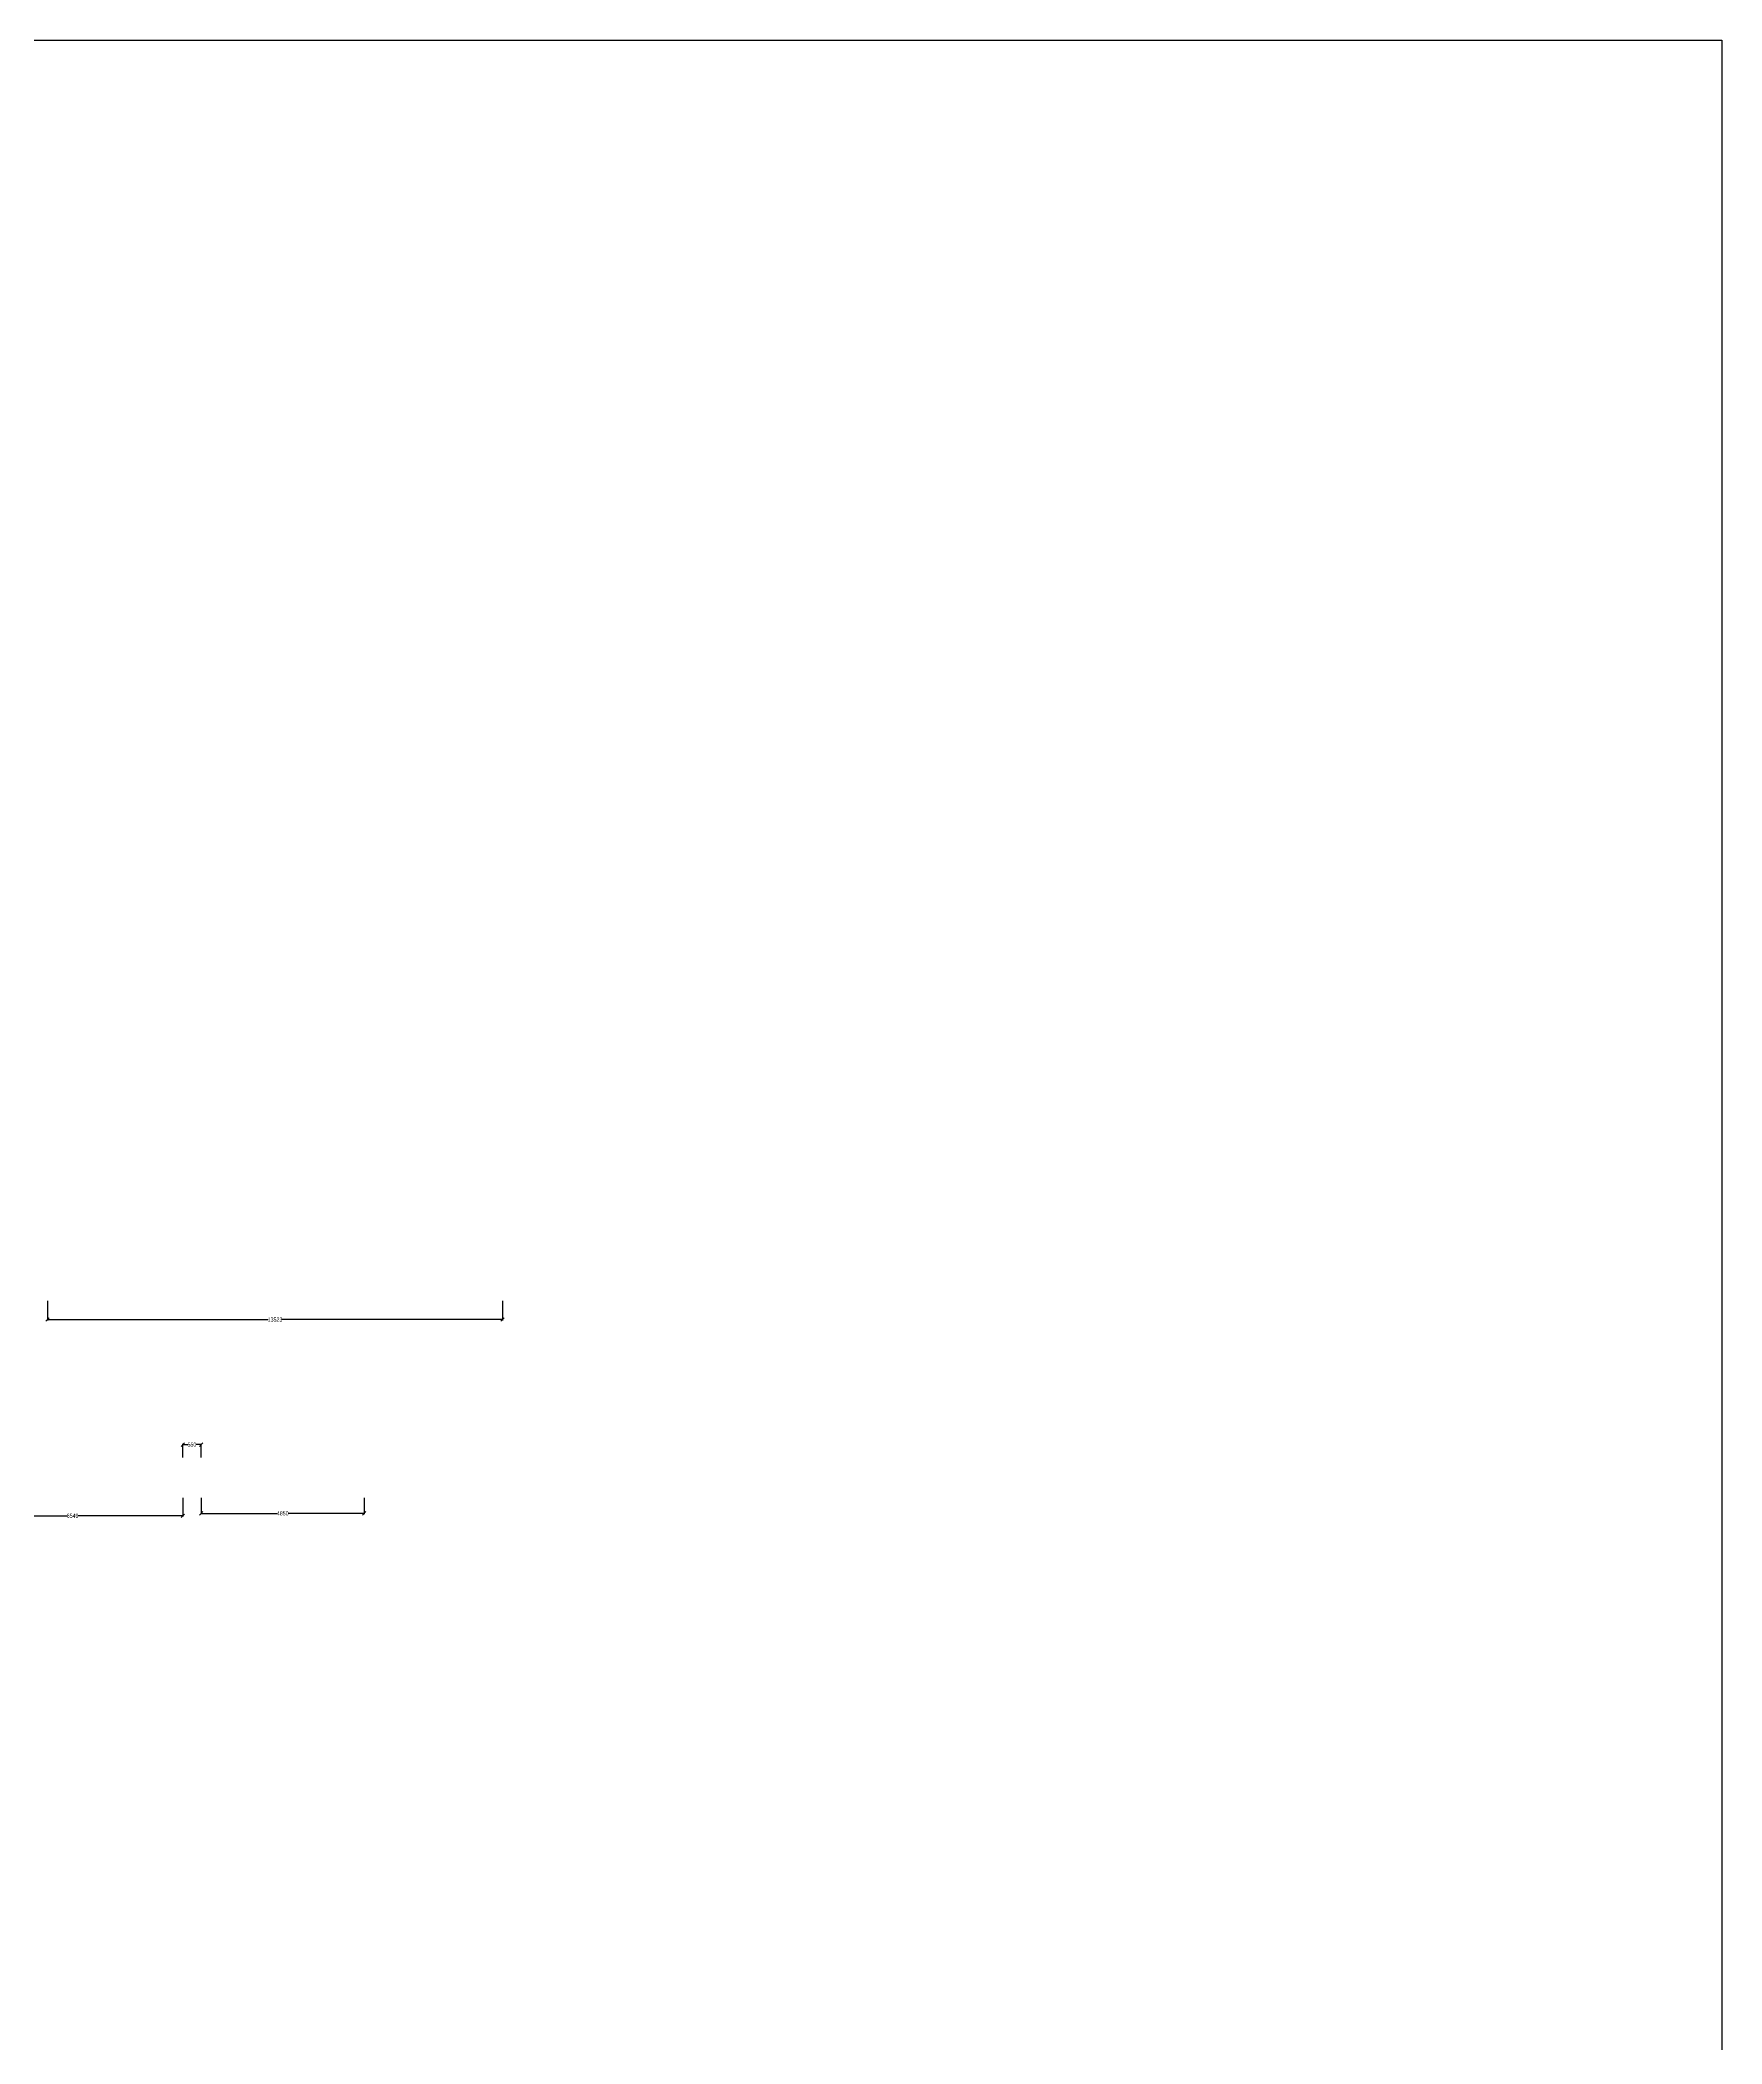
# Model space of a CAD drawing. Header units: millimetres. Extents: x 0 to 31744305, y -21599035 to 0.
# Drawn here: x 31694289 to 31744305, y -21157699 to -21098118 of the extents above; entities that cross this region are included whole.
import ezdxf

# ---------------------------------------------------------------- set-up
doc = ezdxf.new("R2010")
doc.units = ezdxf.units.MM
doc.header["$LTSCALE"] = 1000
doc.header["$MEASUREMENT"] = 0
doc.set_wipeout_variables(frame=1)
doc.header["$PDMODE"] = 3
for name, pattern in [('CONTINOUS', [0]), ('CONTINU', [0]), ('HIDDEN', [0.375, 0.25, -0.125])]:
    doc.linetypes.add(name, pattern=pattern)
for name, color, linetype in [('-S-ARROW', 253, 'Continuous'), ('-S-MISC', 8, 'Continuous'), ('-STR-BEAM', 7, 'CONTINU'), ('-STR-COLUMN', 5, 'HIDDEN'), ('-STR-REINF', 3, 'Continuous'), ('-STR-RF-DIM', 8, 'CONTINOUS'), ('-STR-TEXT', 6, 'Continuous'), ('S-COL HATCH', 9, 'Continuous'), ('S-DIM', 7, 'Continuous'), ('SEC TEXT', 9, 'Continuous'), ('SLAB LINE', 254, 'HIDDEN')]:
    doc.layers.add(name, color=color, linetype=linetype)
doc.styles.add('SOBHA', font='swisscl.ttf')
doc.styles.add('sobha.sed', font='swisscl.ttf')
doc.dimstyles.new('S-50', dxfattribs={"dimscale": 50, "dimtxt": 2.5, "dimasz": 2, "dimexe": 0.5, "dimexo": 0.25, "dimgap": 0.25, "dimtad": 0, "dimdec": 0, "dimrnd": 0.0005, "dimzin": 0, "dimdsep": 46, "dimtxsty": 'sobha.sed', "dimblk": 'OBLIQUE', "dimcen": 0.09, "dimclrd": 8, "dimclre": 8, "dimclrt": 6, "dimadec": 0, "dimazin": 0, "dimtfac": 1, "dimtdec": 0, "dimtofl": 0, "dimtmove": 2, "dimatfit": 3, "dimfxl": 0.18, "dimtolj": 1, "dimtzin": 0, "dimlwd": -1, "dimlwe": -1, "dimarcsym": 0})
doc.dimstyles.new('S-DIM50', dxfattribs={"dimscale": 50, "dimtxt": 2.5, "dimasz": 1.5, "dimexe": 1.5, "dimexo": 1, "dimgap": 0.5, "dimtad": 0, "dimdec": 0, "dimzin": 0, "dimdsep": 46, "dimtxsty": 'SOBHA', "dimcen": 0.09, "dimclrd": 256, "dimclre": 256, "dimclrt": 6, "dimadec": 5, "dimazin": 0, "dimtfac": 1, "dimtdec": 0, "dimtofl": 0, "dimtmove": 0, "dimatfit": 3, "dimfxl": 0.18, "dimtolj": 1, "dimtzin": 0, "dimlwd": -1, "dimlwe": -1, "dimarcsym": 0})

# ---------------------------------------------------------------- blocks, each defined once
blk = doc.blocks.new('*D618')
at = {"layer": '-STR-RF-DIM', "transparency": 16777216}
for p, q in [((31743834, -21128975), (31743834, -21129817)), ((31750283, -21128978), (31750283, -21129817)), ((31743909, -21129742), (31746210, -21129742)), ((31750208, -21129742), (31747883, -21129742))]:
    blk.add_line(p, q, dxfattribs=at)
for points in [[(31743909, -21129729), (31743909, -21129754), (31743834, -21129742)], [(31750208, -21129729), (31750208, -21129754), (31750283, -21129742)]]:
    blk.add_solid(points, dxfattribs=at)
at = {"layer": 'Defpoints', "color": 0, "transparency": 16777216}
for p in [(31743834, -21128975, 0), (31750283, -21128978, 0), (31750283, -21129742)]:
    blk.add_point(p, dxfattribs=at)
at = {"layer": '-STR-RF-DIM', "color": 6, "transparency": 16777216, "insert": (31747047, -21129742), "char_height": 125, "attachment_point": 5, "style": 'SOBHA'}
blk.add_mtext('\\A1;4L-Y10@100/125/100C/C', dxfattribs=at)
blk = doc.blocks.new('*D619')
at = {"layer": '-STR-RF-DIM', "transparency": 16777216}
for p, q in [((31750933, -21128975), (31750933, -21129817)), ((31755683, -21128978), (31755683, -21129817)), ((31751008, -21129742), (31752553, -21129742)), ((31755608, -21129742), (31754149, -21129742))]:
    blk.add_line(p, q, dxfattribs=at)
for points in [[(31751008, -21129729), (31751008, -21129754), (31750933, -21129742)], [(31755608, -21129729), (31755608, -21129754), (31755683, -21129742)]]:
    blk.add_solid(points, dxfattribs=at)
at = {"layer": 'Defpoints', "color": 0, "transparency": 16777216}
for p in [(31750933, -21128975, 0), (31755683, -21128978, 0), (31755683, -21129742)]:
    blk.add_point(p, dxfattribs=at)
at = {"layer": '-STR-RF-DIM', "color": 6, "transparency": 16777216, "insert": (31753351, -21129742), "char_height": 125, "attachment_point": 5, "style": 'SOBHA'}
blk.add_mtext('\\A1;4L-Y8@100/125/100C/C', dxfattribs=at)
blk = doc.blocks.new('_OBLIQUE')
at = {"color": 0, "linetype": 'ByBlock'}
blk.add_line((-0.5, -0.5), (0.5, 0.5), dxfattribs=at)
blk = doc.blocks.new('*D588')
at = {"layer": '-STR-RF-DIM', "transparency": 16777216}
for p, q in [((31694564, -21134776), (31694564, -21135702)), ((31707987, -21134776), (31707987, -21135702)), ((31694639, -21135627), (31700659, -21135627)), ((31707912, -21135627), (31702332, -21135627))]:
    blk.add_line(p, q, dxfattribs=at)
for points in [[(31694639, -21135615), (31694639, -21135640), (31694564, -21135627)], [(31707912, -21135615), (31707912, -21135640), (31707987, -21135627)]]:
    blk.add_solid(points, dxfattribs=at)
at = {"layer": 'Defpoints', "color": 0, "transparency": 16777216}
for p in [(31694564, -21134776, 0), (31707987, -21134776, 0), (31694564, -21135627)]:
    blk.add_point(p, dxfattribs=at)
at = {"layer": '-STR-RF-DIM', "color": 6, "transparency": 16777216, "insert": (31701495, -21135627), "char_height": 125, "attachment_point": 5, "style": 'SOBHA'}
blk.add_mtext('\\A1;4L-Y12@100/150/100C/C', dxfattribs=at)
blk = doc.blocks.new('*D939')
at = {"layer": 'Defpoints', "color": 0, "transparency": 16777216}
for p in [(31694514, -21135596, 0), (31708037, -21135596, 0), (31708037, -21136161)]:
    blk.add_point(p, dxfattribs=at)
at = {"layer": 'S-DIM', "color": 8, "transparency": 16777216}
for p, q in [((31694514, -21135608), (31694514, -21136186)), ((31708037, -21135608), (31708037, -21136186)), ((31694514, -21136161), (31701077, -21136161)), ((31708037, -21136161), (31701474, -21136161))]:
    blk.add_line(p, q, dxfattribs=at)
at = {"layer": 'S-DIM', "color": 8, "transparency": 16777216, "xscale": 100, "yscale": 100, "zscale": 100, "rotation": 180}
blk.add_blockref('_OBLIQUE', (31694514, -21136161), dxfattribs=at)
at = {"layer": 'S-DIM', "color": 8, "transparency": 16777216, "xscale": 100, "yscale": 100, "zscale": 100}
blk.add_blockref('_OBLIQUE', (31708037, -21136161), dxfattribs=at)
at = {"layer": 'S-DIM', "color": 6, "transparency": 16777216, "insert": (31701276, -21136161), "char_height": 125, "attachment_point": 5, "style": 'sobha.sed'}
blk.add_mtext('\\A1;13523', dxfattribs=at)
blk = doc.blocks.new('*D964')
at = {"layer": 'Defpoints', "color": 0, "transparency": 16777216}
for p in [(31691981, -21141449, 0), (31698530, -21141449, 0), (31698530, -21141995)]:
    blk.add_point(p, dxfattribs=at)
at = {"layer": 'S-DIM', "color": 8, "transparency": 16777216}
for p, q in [((31691981, -21141461), (31691981, -21142020)), ((31698530, -21141461), (31698530, -21142020)), ((31691981, -21141995), (31695095, -21141995)), ((31698530, -21141995), (31695417, -21141995))]:
    blk.add_line(p, q, dxfattribs=at)
at = {"layer": 'S-DIM', "color": 8, "transparency": 16777216, "xscale": 100, "yscale": 100, "zscale": 100, "rotation": 180}
blk.add_blockref('_OBLIQUE', (31691981, -21141995), dxfattribs=at)
at = {"layer": 'S-DIM', "color": 8, "transparency": 16777216, "xscale": 100, "yscale": 100, "zscale": 100}
blk.add_blockref('_OBLIQUE', (31698530, -21141995), dxfattribs=at)
at = {"layer": 'S-DIM', "color": 6, "transparency": 16777216, "insert": (31695256, -21141995), "char_height": 125, "attachment_point": 5, "style": 'sobha.sed'}
blk.add_mtext('\\A1;6549', dxfattribs=at)
blk = doc.blocks.new('*D965')
at = {"layer": 'Defpoints', "color": 0, "transparency": 16777216}
for p in [(31699080, -21141449, 0), (31703930, -21141449, 0), (31703930, -21141923)]:
    blk.add_point(p, dxfattribs=at)
at = {"layer": 'S-DIM', "color": 8, "transparency": 16777216}
for p, q in [((31699080, -21141461), (31699080, -21141948)), ((31703930, -21141461), (31703930, -21141948)), ((31699080, -21141923), (31701344, -21141923)), ((31703930, -21141923), (31701667, -21141923))]:
    blk.add_line(p, q, dxfattribs=at)
at = {"layer": 'S-DIM', "color": 8, "transparency": 16777216, "xscale": 100, "yscale": 100, "zscale": 100, "rotation": 180}
blk.add_blockref('_OBLIQUE', (31699080, -21141923), dxfattribs=at)
at = {"layer": 'S-DIM', "color": 8, "transparency": 16777216, "xscale": 100, "yscale": 100, "zscale": 100}
blk.add_blockref('_OBLIQUE', (31703930, -21141923), dxfattribs=at)
at = {"layer": 'S-DIM', "color": 6, "transparency": 16777216, "insert": (31701505, -21141923), "char_height": 125, "attachment_point": 5, "style": 'sobha.sed'}
blk.add_mtext('\\A1;4850', dxfattribs=at)
blk = doc.blocks.new('*D974')
at = {"layer": 'Defpoints', "color": 0, "transparency": 16777216}
for p in [(31698530, -21140278, 0), (31699080, -21139881), (31699080, -21140278, 0)]:
    blk.add_point(p, dxfattribs=at)
at = {"layer": 'S-DIM', "color": 8, "transparency": 16777216}
for p, q in [((31698530, -21140266), (31698530, -21139856)), ((31699080, -21140266), (31699080, -21139856)), ((31698530, -21139881), (31698684, -21139881)), ((31699080, -21139881), (31698927, -21139881))]:
    blk.add_line(p, q, dxfattribs=at)
at = {"layer": 'S-DIM', "color": 8, "transparency": 16777216, "xscale": 100, "yscale": 100, "zscale": 100, "rotation": 180}
blk.add_blockref('_OBLIQUE', (31698530, -21139881), dxfattribs=at)
at = {"layer": 'S-DIM', "color": 8, "transparency": 16777216, "xscale": 100, "yscale": 100, "zscale": 100}
blk.add_blockref('_OBLIQUE', (31699080, -21139881), dxfattribs=at)
at = {"layer": 'S-DIM', "color": 6, "transparency": 16777216, "insert": (31698805, -21139881), "char_height": 125, "attachment_point": 5, "style": 'sobha.sed'}
blk.add_mtext('\\A1;550', dxfattribs=at)
blk = doc.blocks.new('bb')
at = {"layer": 'S-COL HATCH'}
h = blk.add_hatch(dxfattribs=at)
h.set_pattern_fill('ANSI37', color=252, scale=25)
h.set_pattern_definition([(45, (31666375.05, -21352255.004), (-56.1266, 56.1266), []), (135, (31666375.05, -21352255.004), (-56.1266, -56.1266), [])])
h.paths.add_polyline_path([(31747185.5, -21128408.4), (31747185.5, -21127837.5), (31747285.5, -21127837.5), (31747285.5, -21128408.4)])
h = blk.add_hatch(dxfattribs=at)
h.set_pattern_fill('ANSI37', color=252, scale=25)
h.set_pattern_definition([(45, (31673325.05, -21352255.004), (-56.1266, 56.1266), []), (135, (31673325.05, -21352255.004), (-56.1266, -56.1266), [])])
h.paths.add_polyline_path([(31754135.5, -21128408.4), (31754135.5, -21127837.5), (31754235.5, -21127837.5), (31754235.5, -21128408.4)])
h = blk.add_hatch(dxfattribs=at)
h.set_pattern_fill('ANSI37', color=252, scale=25)
h.set_pattern_definition([(45, (31666375.05, -21352055.004), (-56.1266, 56.1266), []), (135, (31666375.05, -21352055.004), (-56.1266, -56.1266), [])])
edge = h.paths.add_edge_path()
edge.add_line((31747185.5, -21128808.4), (31747185.5, -21129379.3))
edge.add_line((31747185.5, -21129379.3), (31747285.5, -21129379.3))
edge.add_line((31747285.5, -21129379.3), (31747285.5, -21129008.4))
edge.add_line((31747285.5, -21129008.4), (31747185.5, -21129008.4))
h = blk.add_hatch(dxfattribs=at)
h.set_pattern_fill('ANSI37', color=252, scale=25)
h.set_pattern_definition([(45, (31673325.05, -21352055.004), (-56.1266, 56.1266), []), (135, (31673325.05, -21352055.004), (-56.1266, -56.1266), [])])
h.paths.add_polyline_path([(31754135.5, -21129008.4), (31754135.5, -21129379.3), (31754235.5, -21129379.3), (31754235.5, -21129008.4)])
at = {"layer": '-S-MISC', "linetype": 'ByBlock', "ltscale": 1000, "elevation": 0}
for points in [[(31747133.9, -21127837.3), (31747218, -21127837.3), (31747232.9, -21127867.1), (31747232.9, -21127807), (31747247.8, -21127837.3), (31747335.5, -21127837.3)], [(31750945.3, -21127837.5), (31750630.1, -21127837.9), (31750600.3, -21127897.6), (31750600.3, -21127777.4), (31750570.4, -21127837.9), (31750268.4, -21127837.5)], [(31754083.9, -21127837.3), (31754168, -21127837.3), (31754182.9, -21127867.1), (31754182.9, -21127807), (31754197.8, -21127837.3), (31754285.5, -21127837.3)], [(31756296.2, -21127837.5), (31756005.2, -21127837.9), (31755975.3, -21127897.6), (31755975.3, -21127777.4), (31755945.4, -21127837.9), (31755668.4, -21127837.5)], [(31747133.9, -21129379.1), (31747218, -21129379.1), (31747232.9, -21129408.9), (31747232.9, -21129348.8), (31747247.8, -21129379.1), (31747335.5, -21129379.1)], [(31750945.3, -21129379.3), (31750630.1, -21129378.9), (31750600.3, -21129319.2), (31750600.3, -21129439.4), (31750570.4, -21129378.9), (31750268.4, -21129379.3)], [(31754083.9, -21129379.1), (31754168, -21129379.1), (31754182.9, -21129408.9), (31754182.9, -21129348.8), (31754197.8, -21129379.1), (31754285.5, -21129379.1)], [(31756296.2, -21129379.3), (31756005.2, -21129378.9), (31755975.3, -21129319.2), (31755975.3, -21129439.4), (31755945.4, -21129378.9), (31755668.4, -21129379.3)]]:
    blk.add_lwpolyline(points, dxfattribs=at)
at = {"layer": '-STR-BEAM'}
for p, q in [((31743783.6, -21128408.4, 0), (31750332.8, -21128408.4, 0)), ((31750882.8, -21128408.4, 0), (31755732.8, -21128408.4, 0)), ((31750332.8, -21129008.4, 0), (31743783.6, -21129008.4, 0)), ((31755732.8, -21129008.4, 0), (31750882.8, -21129008.4, 0))]:
    blk.add_line(p, q, dxfattribs=at)
at = {"layer": '-STR-COLUMN', "linetype": 'Continuous', "ltscale": 10}
for p, q in [((31747185.5, -21128408.4, 0), (31747185.5, -21127837.5, 0)), ((31747285.5, -21128408.4, 0), (31747285.5, -21127837.5, 0)), ((31750332.8, -21128408.4, 0), (31750332.8, -21127837.5, 0)), ((31750882.8, -21128408.4, 0), (31750882.8, -21127837.5, 0)), ((31754135.5, -21128408.4, 0), (31754135.5, -21127837.5, 0)), ((31754235.5, -21128408.4, 0), (31754235.5, -21127837.5, 0)), ((31755732.8, -21128408.4, 0), (31755732.8, -21127837.5, 0)), ((31756233.6, -21129379.2, 0), (31756233.6, -21127837.5, 0)), ((31747185.5, -21129008.4, 0), (31747185.5, -21129379.3, 0)), ((31747285.5, -21129008.4, 0), (31747285.5, -21129379.3, 0)), ((31750332.8, -21129008.4, 0), (31750332.8, -21129379.3, 0)), ((31750882.8, -21129008.4, 0), (31750882.8, -21129379.3, 0)), ((31754135.5, -21129008.4, 0), (31754135.5, -21129379.3, 0)), ((31754235.5, -21129008.4, 0), (31754235.5, -21129379.3, 0)), ((31755732.8, -21129008.4, 0), (31755732.8, -21129379.3, 0))]:
    blk.add_line(p, q, dxfattribs=at)
at = {"layer": '-STR-REINF', "ltscale": 10}
for p, q in [((31756158.8, -21128458.4, 0.1), (31696405.4, -21128458.4, 0)), ((31748532.8, -21128508.4, 0), (31752232.8, -21128508.4, 0)), ((31756133.8, -21128503.4, 0), (31756133.8, -21128933.4, 0)), ((31756183.8, -21128483.4, 0), (31756183.8, -21128933.4, 0)), ((31727032.8, -21128958.4, 0), (31756108.8, -21128958.4, 0)), ((31749282.4, -21128908.4, 0), (31744833.6, -21128908.4, 0)), ((31748532.8, -21128558.4, 0), (31752232.8, -21128558.4, 0))]:
    blk.add_line(p, q, dxfattribs=at)
for centre, start, end in [((31756158.8, -21128483.4, 0.1), 0, 90), ((31756108.8, -21128933.4, 0), 270, 0)]:
    blk.add_arc(centre, 25, start, end, dxfattribs=at)
at = {"layer": 'SLAB LINE', "color": 8, "linetype": 'HIDDEN'}
for p, q in [((31750332.8, -21128608.4, 0), (31743783.6, -21128608.4, 0)), ((31755732.8, -21128608.4, 0), (31750882.8, -21128608.4, 0)), ((31755732.8, -21129008.4, 0), (31755732.8, -21128608.4, 0))]:
    blk.add_line(p, q, dxfattribs=at)
at = {"layer": 'SLAB LINE', "color": 8, "linetype": 'HIDDEN', "elevation": 0}
blk.add_lwpolyline([(31750882.8, -21128608.4), (31750882.8, -21129008.4), (31750332.8, -21129008.4), (31750332.8, -21128608.4)], dxfattribs=at)
at = {"layer": '-STR-TEXT', "color": 6, "style": 'SOBHA'}
for s, p in [('4-Y20', (31746419.2, -21128223.7, 0)), ('2-Y16', (31749334.7, -21128222.5, 0)), ('4-Y20', (31749919.5, -21128222.5, 0)), ('4-Y20', (31753208.7, -21128223.7, 0)), ('4-Y25', (31746428.8, -21129318.2, 0)), ('4-Y16', (31747820.1, -21129316.4, 0)), ('4-Y25', (31753227.5, -21129318.2, 0))]:
    blk.add_text(s, height=125, dxfattribs=at).set_placement(p)
at = {"layer": 'SEC TEXT', "color": 4, "linetype": 'ByBlock', "style": 'sobha.sed'}
for s, p in [('%%UB38(450X600)', (31746548.8, -21130117.9, 0)), ('%%UB39(450X600)', (31752738.3, -21130117.9, 0))]:
    blk.add_text(s, height=150, rotation=359.989279, dxfattribs=at).set_placement(p)
at = {"layer": '-STR-RF-DIM'}
for base, p1, p2, text, picture, middle in [((31750282.8, -21129742, 0), (31743833.6, -21128974.8, 0), (31750282.8, -21128978.1, 0), '4L-Y10@100/125/100C/C', '*D618', (31747046.7, -21129742, 0)), ((31755682.8, -21129742, 0), (31750932.8, -21128974.8, 0), (31755682.8, -21128978.1, 0), '4L-Y8@100/125/100C/C', '*D619', (31753350.9, -21129742, 0))]:
    dim = blk.add_linear_dim(base=base, p1=p1, p2=p2, text=text, dimstyle='S-DIM50', override={"dimscale": 1, "dimtxt": 125, "dimasz": 75, "dimexe": 75, "dimexo": 0, "dimgap": 25, "dimsah": 1, "dimcen": 4.5, "dimfxl": 75}, dxfattribs=at)
    dim.commit()
    dim.dimension.update_dxf_attribs({"geometry": picture, "text_midpoint": middle, "dimtype": 128})
at = {"layer": '-S-ARROW'}
for points in [[(31746336.3, -21128458.4, 0), (31746336.3, -21128170, 0), (31746439.7, -21128168.6, 0)], [(31749078.5, -21128558.4, 0), (31749270.6, -21128699.5, 0), (31749270.6, -21128167.3, 0), (31749338.1, -21128167.3, 0)], [(31749713.1, -21128508.4, 0), (31749855.4, -21128699.5, 0), (31749855.4, -21128167.3, 0), (31749922.8, -21128167.3, 0)], [(31753116.8, -21128458.4, 0), (31753116.8, -21128170, 0), (31753220.2, -21128168.6, 0)], [(31746336.3, -21128961.1, 0), (31746336.3, -21129249.5, 0), (31746439.7, -21129250.8, 0)], [(31747613.8, -21128908.5, 0), (31747756, -21128703.3, 0), (31747756, -21129248.6, 0), (31747823.4, -21129248.6, 0)], [(31753116.8, -21128961.1, 0), (31753116.8, -21129249.5, 0), (31753220.2, -21129250.8, 0)]]:
    blk.add_leader(points, dimstyle='S-50', override={"dimgap": 0.1}, dxfattribs=at)
blk = doc.blocks.new('BEAM')
at = {"layer": '-S-MISC', "linetype": 'ByBlock', "ltscale": 1000, "elevation": 0}
for points in [[(31694501.4, -21135377.5), (31694311.2, -21135377), (31694281.3, -21135317.4), (31694281.3, -21135437.6), (31694251.5, -21135377), (31694074.5, -21135377.5)], [(31708399.8, -21135377.5), (31708209.6, -21135377), (31708179.7, -21135317.4), (31708179.7, -21135437.6), (31708149.9, -21135377), (31707972.9, -21135377.5)]]:
    blk.add_lwpolyline(points, dxfattribs=at)
at = {"layer": '-STR-BEAM'}
for p, q in [((31708337.2, -21134206.6, 0), (31657991.8, -21134206.6, 0)), ((31708037.2, -21134806.6, 0), (31694438.8, -21134806.6, 0))]:
    blk.add_line(p, q, dxfattribs=at)
at = {"layer": '-STR-COLUMN', "linetype": 'Continuous', "ltscale": 10}
for p, q in [((31708337.2, -21134206.6, 0), (31708337.2, -21135377.3, 0)), ((31694438.8, -21134806.6, 0), (31694438.8, -21135377.5, 0)), ((31708037.2, -21134806.6, 0), (31708037.2, -21135377.3, 0))]:
    blk.add_line(p, q, dxfattribs=at)
at = {"layer": '-STR-REINF', "ltscale": 10}
for p, q in [((31708262.2, -21134256.6, 0), (31677835.3, -21134256.6, 0)), ((31692188.8, -21134306.6, 0), (31697938.8, -21134306.6, 0)), ((31692938.8, -21134356.6, 0), (31696538.8, -21134356.6, 0)), ((31708196.5, -21134684.3, 0), (31708196.5, -21134322.4, 0)), ((31708237.2, -21134304.3, 0), (31708237.2, -21134734.3, 0)), ((31708287.2, -21134281.6, 0), (31708287.2, -21134721.6, 0)), ((31708212.2, -21134759.3, 0), (31677835.3, -21134759.3, 0)), ((31708171.5, -21134709.3, 0), (31692187.5, -21134709.3, 0))]:
    blk.add_line(p, q, dxfattribs=at)
for centre, start, end in [((31708262.2, -21134281.6, 0.1), 0, 90), ((31708212.2, -21134734.3, 0), 270, 0)]:
    blk.add_arc(centre, 25, start, end, dxfattribs=at)
at = {"layer": '-STR-REINF', "ltscale": 10, "extrusion": (-5.79999e-09, 0, 1)}
blk.add_arc((31708171.5, -21134684.3, -0.2), 25, 270, 0, dxfattribs=at)
at = {"layer": 'SLAB LINE', "color": 8, "linetype": 'HIDDEN'}
for p, q in [((31698235.8, -21134406.6, 0), (31694513.8, -21134406.6, 0)), ((31705280.6, -21134406.6, 0), (31698735.8, -21134406.6, 0)), ((31708037.2, -21134406.6, 0), (31705780.6, -21134406.6, 0))]:
    blk.add_line(p, q, dxfattribs=at)
at = {"layer": 'SLAB LINE', "color": 8, "linetype": 'HIDDEN', "elevation": 0}
for points in [[(31694063.8, -21134406.6), (31694063.8, -21134806.6), (31694513.8, -21134806.6), (31694513.8, -21134406.6)], [(31698235.8, -21134406.6), (31698235.8, -21134806.6), (31698735.8, -21134806.6), (31698735.8, -21134406.6)], [(31705280.6, -21134406.6), (31705280.6, -21134806.6), (31705780.6, -21134806.6), (31705780.6, -21134406.6)]]:
    blk.add_lwpolyline(points, dxfattribs=at)
at = {"layer": '-STR-TEXT', "color": 6, "style": 'SOBHA'}
for p in [(31702206.8, -21134011.7, 0), (31699019.3, -21135123.3, 0), (31699855, -21135114.2, 0)]:
    blk.add_text('4-Y25', height=125, dxfattribs=at).set_placement(p)
at = {"layer": 'SEC TEXT', "color": 4, "linetype": 'ByBlock', "style": 'sobha.sed'}
for s, p in [('%%UB28(450X600)', (31700950.1, -21136065.6, 0)), ('%%UB29(450X600)', (31706284.1, -21136065.6, 0))]:
    blk.add_text(s, height=150, rotation=359.989279, dxfattribs=at).set_placement(p)
at = {"layer": '-STR-RF-DIM'}
dim = blk.add_linear_dim(base=(31694563.8, -21135627.5, 0), p1=(31707987.2, -21134776.3, 0), p2=(31694563.8, -21134776.3, 0), angle=180, text='4L-Y12@100/150/100C/C', dimstyle='S-DIM50', override={"dimscale": 1, "dimtxt": 125, "dimasz": 75, "dimexe": 75, "dimexo": 0, "dimgap": 25, "dimsah": 1, "dimcen": 4.5, "dimfxl": 75}, dxfattribs=at)
dim.commit()
dim.dimension.update_dxf_attribs({"geometry": '*D588', "text_midpoint": (31701495.3, -21135627.5, 0), "dimtype": 128})
at = {"layer": '-S-ARROW'}
for points, override in [([(31702106.8, -21134256.6, 0), (31702106.8, -21133956.6, 0), (31702210.2, -21133956.6, 0)], {"dimasz": 2, "dimgap": 0.1, "dimtad": 0}), ([(31698919.3, -21134756, 0), (31698919.3, -21135056, 0), (31699022.7, -21135056, 0)], {"dimasz": 2, "dimgap": 0.1, "dimtad": 0}), ([(31699648.7, -21134706.4, 0), (31699790.9, -21134539.2, 0), (31699790.9, -21135046.4, 0), (31699858.3, -21135046.4, 0)], {"dimgap": 0.1})]:
    blk.add_leader(points, dimstyle='S-50', override=override, dxfattribs=at)

msp = doc.modelspace()

# ---------------------------------------------------------------- linework, layer by layer
at = {"color": 3}
msp.add_lwpolyline([(31597179.4, -21098118), (31744304.6, -21098118), (31744304.6, -21270114.4), (31597179.4, -21270114.4)], close=True, dxfattribs=at)

# ---------------------------------------------------------------- block references
at = {"color": 1}
msp.add_blockref('BEAM', (0, -789.1), dxfattribs=at)
at = {"color": 251}
msp.add_blockref('bb', (-51802.5, -12440.6, 0), dxfattribs=at)

# ---------------------------------------------------------------- next in the draw order: wipeouts: each hides what was drawn before it
at = {"color": 250}
msp.add_wipeout([(31679606.4, -21121867.8), (31679606.4, -21150567.8), (31715915.9, -21150738.8), (31715522.7, -21120404.9), (31687277.8, -21121867.8)], dxfattribs=at).translate(0, 0, 0).dxf.layer = 'Defpoints'

# ---------------------------------------------------------------- next in the draw order: dimensions: what is measured, and where the dimension line sits
at = {"layer": 'S-DIM', "color": 1}
for base, p1, p2, picture, middle in [((31708037.2, -21136161.1), (31694513.8, -21135595.6, 0), (31708037.2, -21135595.6, 0), '*D939', (31701275.5, -21136161.1)), ((31699080.3, -21139881), (31698530.3, -21140278.1, 0), (31699080.3, -21140278.1, 0), '*D974', (31698805.3, -21139881)), ((31698530.3, -21141994.8), (31691981.2, -21141449, 0), (31698530.3, -21141449, 0), '*D964', (31695255.7, -21141994.8)), ((31703930.3, -21141923.4), (31699080.3, -21141449, 0), (31703930.3, -21141449, 0), '*D965', (31701505.3, -21141923.4))]:
    dim = msp.add_linear_dim(base=base, p1=p1, p2=p2, dimstyle='S-50', dxfattribs=at)
    dim.commit()
    dim.dimension.update_dxf_attribs({"geometry": picture, "text_midpoint": middle})

doc.saveas('drawing.dxf')
